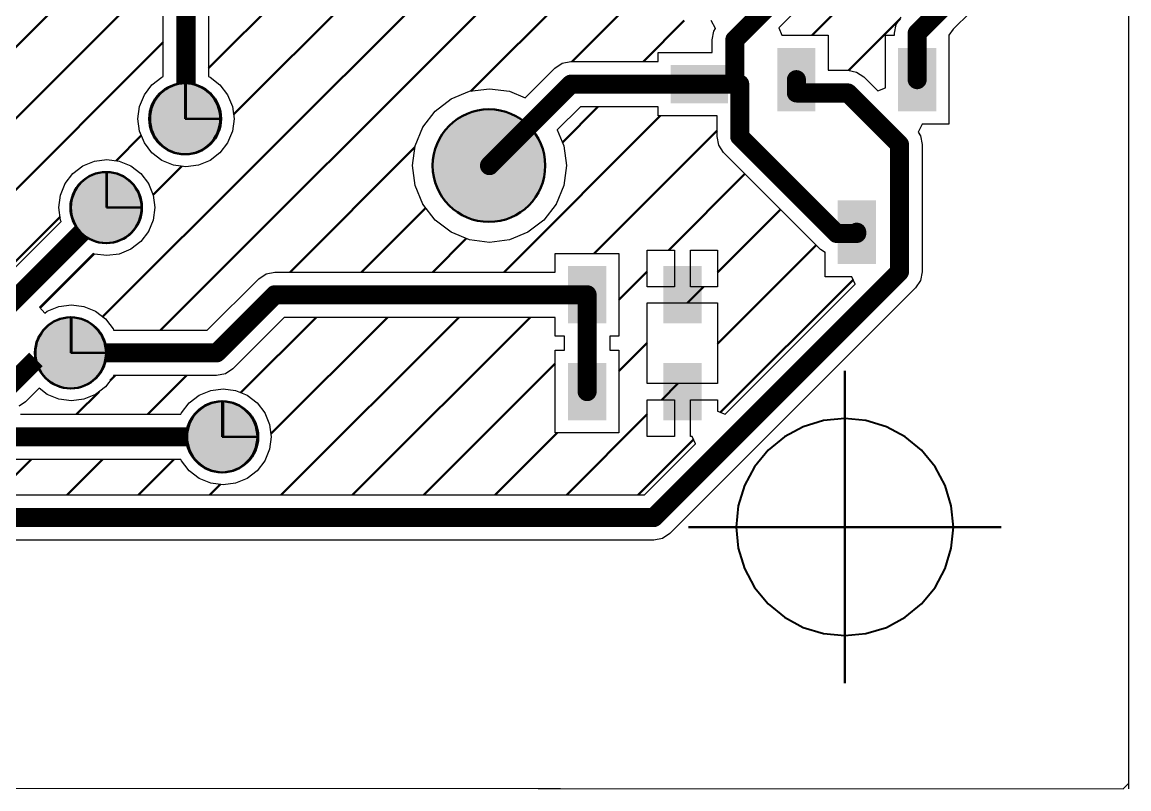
# Paper-space layout 'Layout1' of a CAD drawing. Header units: millimetres. Extents: x 0 to 841, y 0 to 594.
# Drawn here: x 680 to 749.7, y 255.8 to 304 of the extents above; entities that cross this region are included whole.
import ezdxf

# ---------------------------------------------------------------- set-up
doc = ezdxf.new("R2010")
doc.units = ezdxf.units.MM
doc.layers.get('0').update_dxf_attribs({"lineweight": 50})
for name, color, linetype in [('BottomLayer', 5, 'Continuous'), ('Multileaders', 254, 'Continuous'), ('TopLayer', 1, 'Continuous')]:
    doc.layers.add(name, color=color, linetype=linetype)
doc.layers.add('Отверстия', color=7, linetype='Continuous', lineweight=30)

psp = doc.layouts.get("Layout1")

# ---------------------------------------------------------------- hatches: boundary and pattern name
h = psp.add_hatch()
h.set_pattern_fill('ANSI31', color=256)
h.paths.add_polyline_path([(588.235, 357.152), (588.653, 357.777), (611.138, 380.262), (611.02, 381.152), (611.124, 381.935), (611.546, 382.956), (611.336, 383.382), (610.269, 383.382), (588.077, 361.19), (588.077, 358.213), (587.659, 357.587), (584.949, 354.878), (584.211, 354.731), (578.001, 354.731), (577.375, 355.149), (572.939, 359.586), (572.792, 360.324), (572.792, 389.642), (571.748, 390.443), (571.379, 390.317), (571.24, 389.617), (570.93, 389.154), (515.283, 333.507), (515.493, 332.999), (580.677, 332.999), (581.224, 333.711), (581.85, 334.192), (582.58, 334.494), (583.363, 334.597), (584.146, 334.494), (584.876, 334.192), (585.503, 333.711), (585.984, 333.084), (586.286, 332.354), (586.389, 331.571), (586.286, 330.788), (585.984, 330.058), (585.667, 329.646), (585.918, 329.138), (588.235, 329.138)])
edge = h.paths.add_edge_path(flags=16)
edge.add_arc((563.689, 345.771), 2.21, 0, 360)
edge = h.paths.add_edge_path(flags=16)
edge.add_arc((531.689, 345.771), 2.21, 0, 360)
edge = h.paths.add_edge_path(flags=16)
edge.add_arc((563.689, 377.771), 2.21, 0, 360)
h.paths.add_polyline_path([(677.158, 344.52), (676.964, 344.99), (674.086, 344.99), (666.681, 337.585), (665.943, 337.438), (604.844, 337.438), (604.219, 337.856), (601.54, 340.535), (601.029, 340.535), (601.029, 339.893), (595.154, 339.893), (595.154, 335.312), (622.289, 308.176), (622.436, 307.438), (622.436, 306.739), (623.009, 306.739), (623.009, 302.21), (623.4, 301.91), (623.88, 301.283), (624.183, 300.554), (624.286, 299.77), (624.183, 298.987), (623.88, 298.257), (623.4, 297.631), (622.773, 297.15), (622.043, 296.848), (622.163, 296.375), (626.953, 296.375), (627.589, 296.638), (628.372, 296.741), (629.262, 296.624)])
h.paths.add_polyline_path([(705.256, 297.416), (706.025, 298.419), (707.028, 299.188), (708.196, 299.672), (709.449, 299.837), (710.702, 299.672), (711.695, 299.26), (713.839, 301.404), (714.577, 301.551), (720.057, 301.551), (720.057, 302.123), (723.465, 302.123), (723.465, 303.304), (723.673, 303.615), (723.401, 304.123), (720.057, 304.123), (720.057, 308.123), (722.638, 308.123), (726.001, 311.486), (726.001, 315.347), (730.001, 315.347), (730.001, 310.57), (730.249, 310.438), (730.509, 310.348), (730.988, 310.443), (733.601, 310.443), (733.601, 314.748), (732.429, 315.92), (726.337, 315.92), (725.711, 316.338), (720.839, 321.21), (719.846, 320.799), (718.593, 320.634), (717.34, 320.799), (716.172, 321.282), (715.169, 322.052), (714.4, 323.054), (713.916, 324.222), (713.751, 325.475), (713.916, 326.728), (714.4, 327.896), (715.345, 329.128), (715.207, 329.534), (695.552, 329.534), (694.927, 329.952), (686.971, 337.908), (686.081, 337.791), (685.298, 337.894), (684.568, 338.196), (683.941, 338.677), (683.46, 339.304), (683.158, 340.034), (683.055, 340.817), (683.158, 341.6), (683.548, 342.54), (683.326, 342.989), (679.665, 342.989), (631.281, 294.605), (631.398, 293.715), (631.295, 292.932), (630.992, 292.202), (630.512, 291.576), (629.885, 291.095), (629.155, 290.792), (628.372, 290.689), (627.589, 290.792), (626.859, 291.095), (626.232, 291.576), (625.751, 292.202), (625.449, 292.932), (625.372, 293.52), (623.458, 293.52), (623.311, 293.033), (628.049, 288.295), (660.246, 288.295), (660.412, 288.785), (659.889, 289.466), (659.587, 290.196), (659.484, 290.979), (659.587, 291.762), (659.889, 292.492), (660.37, 293.119), (660.997, 293.6), (661.726, 293.902), (662.51, 294.005), (663.293, 293.902), (664.023, 293.6), (664.649, 293.119), (665.13, 292.492), (665.432, 291.762), (665.535, 290.979), (665.418, 290.089), (667.631, 287.877), (672.946, 282.561), (674.995, 282.561), (675.216, 283.01), (674.827, 283.95), (674.724, 284.734), (674.827, 285.517), (675.129, 286.247), (675.61, 286.873), (676.237, 287.354), (676.966, 287.656), (677.75, 287.759), (678.64, 287.642), (682.461, 291.464), (682.344, 292.354), (682.447, 293.137), (682.749, 293.867), (683.23, 294.493), (683.857, 294.974), (684.586, 295.276), (685.37, 295.379), (686.153, 295.276), (686.883, 294.974), (687.509, 294.493), (687.99, 293.867), (688.292, 293.137), (688.395, 292.354), (688.292, 291.57), (687.99, 290.841), (687.509, 290.214), (686.883, 289.733), (686.153, 289.431), (685.37, 289.328), (684.48, 289.445), (681.121, 286.087), (681.42, 285.746), (682.351, 286.132), (683.134, 286.235), (683.918, 286.132), (684.647, 285.83), (685.274, 285.349), (685.82, 284.637), (691.687, 284.637), (695.198, 288.148), (695.936, 288.295), (713.593, 288.295), (713.593, 289.467), (717.593, 289.467), (717.593, 284.267), (717.02, 284.267), (717.02, 283.371), (717.593, 283.371), (717.593, 278.171), (713.593, 278.171), (713.593, 283.371), (714.165, 283.371), (714.165, 284.267), (713.593, 284.267), (713.593, 285.44), (696.527, 285.44), (693.016, 281.929), (692.278, 281.782), (685.82, 281.782), (685.274, 281.07), (684.647, 280.589), (683.918, 280.287), (683.134, 280.184), (682.351, 280.287), (681.621, 280.589), (681.109, 280.983), (680.25, 280.124), (679.857, 279.862), (679.867, 279.576), (679.942, 279.354), (689.999, 279.354), (690.545, 280.066), (691.172, 280.547), (691.902, 280.849), (692.685, 280.952), (693.468, 280.849), (694.198, 280.547), (694.824, 280.066), (695.305, 279.439), (695.608, 278.71), (695.711, 277.926), (695.608, 277.143), (695.305, 276.413), (694.824, 275.787), (694.198, 275.306), (693.468, 275.004), (692.685, 274.9), (691.902, 275.004), (691.172, 275.306), (690.545, 275.787), (689.999, 276.499), (656.356, 276.499), (655.81, 275.787), (655.183, 275.306), (654.454, 275.004), (653.67, 274.9), (652.887, 275.004), (652.157, 275.306), (651.531, 275.787), (651.05, 276.413), (650.748, 277.143), (650.644, 277.926), (650.748, 278.71), (651.05, 279.439), (651.531, 280.066), (652.157, 280.547), (652.887, 280.849), (653.67, 280.952), (654.454, 280.849), (655.183, 280.547), (655.81, 280.066), (656.356, 279.354), (671.654, 279.354), (671.729, 279.576), (671.739, 279.862), (671.346, 280.124), (666.03, 285.44), (627.074, 285.44), (626.448, 285.858), (621.786, 290.52), (620.825, 290.52), (620.825, 289.455), (618.009, 289.455), (615.193, 289.455), (615.193, 290.516), (614.561, 290.938), (613.477, 292.022), (613.33, 292.76), (613.33, 298.887), (613.581, 299.263), (613.581, 301.539), (613.009, 301.539), (613.009, 302.712), (603.235, 302.712), (603.235, 301.075), (598.035, 301.075), (598.035, 301.075), (597.527, 301.172), (597.079, 301.113), (596.296, 301.216), (595.566, 301.519), (594.94, 302), (594.459, 302.626), (594.156, 303.356), (594.053, 304.139), (594.156, 304.922), (594.459, 305.652), (594.94, 306.279), (595.566, 306.76), (596.296, 307.062), (597.079, 307.165), (597.862, 307.062), (598.949, 306.612), (599.357, 306.813), (599.357, 324.055), (595.83, 327.583), (595.439, 327.322), (595.578, 326.268), (595.463, 325.396), (595.127, 324.583), (594.591, 323.886), (593.894, 323.35), (593.081, 323.014), (592.209, 322.899), (591.337, 323.014), (590.801, 323.236), (590.503, 322.848), (590.858, 321.991), (590.961, 321.208), (590.858, 320.425), (590.556, 319.695), (590.075, 319.068), (589.363, 318.522), (589.363, 286.95), (595.435, 280.878), (615.193, 280.878), (615.193, 282.247), (618.009, 282.247), (620.825, 282.247), (620.825, 280.878), (621.542, 280.878), (622.168, 280.46), (628.354, 274.274), (719.196, 274.274), (722.408, 277.486), (722.214, 277.955), (722.101, 277.955), (722.101, 280.263), (723.809, 280.263), (723.809, 279.55), (724.278, 279.356), (732.457, 287.534), (732.262, 288.004), (730.565, 288.004), (730.565, 289.531), (730.283, 289.719), (723.916, 296.086), (723.769, 296.824), (723.769, 298.123), (720.057, 298.123), (720.057, 298.696), (715.168, 298.696), (713.714, 297.242), (714.125, 296.248), (714.29, 294.995), (714.125, 293.742), (713.642, 292.574), (712.872, 291.572), (711.869, 290.802), (710.702, 290.319), (709.449, 290.154), (708.196, 290.319), (707.028, 290.802), (706.025, 291.572), (705.256, 292.574), (704.772, 293.742), (704.607, 294.995), (704.772, 296.248)])
edge = h.paths.add_edge_path(flags=16)
edge.add_line((652.791, 306.113), (652.049, 306.683))
edge.add_line((652.049, 306.683), (651.479, 307.426))
edge.add_line((651.479, 307.426), (651.12, 308.291))
edge.add_line((651.12, 308.291), (651.065, 308.711))
edge.add_line((651.065, 308.711), (653.421, 308.711))
edge.add_arc((654.585, 309.219), 1.27, 180, 203.57818, ccw=False)
edge.add_arc((654.585, 309.219), 1.27, 156.42182, 180, ccw=False)
edge.add_line((653.421, 309.727), (651.065, 309.727))
edge.add_line((651.065, 309.727), (651.12, 310.147))
edge.add_line((651.12, 310.147), (651.479, 311.013))
edge.add_line((651.479, 311.013), (652.049, 311.755))
edge.add_line((652.049, 311.755), (652.791, 312.325))
edge.add_line((652.791, 312.325), (653.656, 312.684))
edge.add_line((653.656, 312.684), (654.077, 312.739))
edge.add_line((654.077, 312.739), (654.077, 310.383))
edge.add_arc((654.585, 309.219), 1.27, 66.42182, 113.57818, ccw=False)
edge.add_line((655.093, 310.383), (655.093, 312.739))
edge.add_line((655.093, 312.739), (655.513, 312.684))
edge.add_line((655.513, 312.684), (656.378, 312.325))
edge.add_line((656.378, 312.325), (657.121, 311.755))
edge.add_line((657.121, 311.755), (657.691, 311.013))
edge.add_line((657.691, 311.013), (658.049, 310.147))
edge.add_line((658.049, 310.147), (658.105, 309.727))
edge.add_line((658.105, 309.727), (655.749, 309.727))
edge.add_arc((654.585, 309.219), 1.27, 0, 23.57818, ccw=False)
edge.add_arc((654.585, 309.219), 1.27, 336.42182, 360, ccw=False)
edge.add_line((655.749, 308.711), (658.105, 308.711))
edge.add_line((658.105, 308.711), (658.049, 308.291))
edge.add_line((658.049, 308.291), (657.691, 307.426))
edge.add_line((657.691, 307.426), (657.121, 306.683))
edge.add_line((657.121, 306.683), (656.378, 306.113))
edge.add_line((656.378, 306.113), (655.513, 305.755))
edge.add_line((655.513, 305.755), (655.093, 305.699))
edge.add_line((655.093, 305.699), (655.093, 308.055))
edge.add_arc((654.585, 309.219), 1.27, 246.42182, 293.57818, ccw=False)
edge.add_line((654.077, 308.055), (654.077, 305.699))
edge.add_line((654.077, 305.699), (653.656, 305.755))
edge.add_line((653.656, 305.755), (652.791, 306.113))
edge = h.paths.add_edge_path(flags=0)
edge.add_arc((654.585, 309.219), 1.27, 0, 360)
edge = h.paths.add_edge_path(flags=16)
edge.add_line((667.289, 311.763), (666.719, 312.506))
edge.add_line((666.719, 312.506), (666.36, 313.371))
edge.add_line((666.36, 313.371), (666.305, 313.791))
edge.add_line((666.305, 313.791), (668.661, 313.791))
edge.add_arc((669.825, 314.299), 1.27, 180, 203.57818, ccw=False)
edge.add_arc((669.825, 314.299), 1.27, 156.42182, 180, ccw=False)
edge.add_line((668.661, 314.807), (666.305, 314.807))
edge.add_line((666.305, 314.807), (666.36, 315.227))
edge.add_line((666.36, 315.227), (666.719, 316.093))
edge.add_line((666.719, 316.093), (667.289, 316.835))
edge.add_line((667.289, 316.835), (668.031, 317.405))
edge.add_line((668.031, 317.405), (668.896, 317.764))
edge.add_line((668.896, 317.764), (669.317, 317.819))
edge.add_line((669.317, 317.819), (669.317, 315.463))
edge.add_arc((669.825, 314.299), 1.27, 66.42182, 113.57818, ccw=False)
edge.add_line((670.333, 315.463), (670.333, 317.819))
edge.add_line((670.333, 317.819), (670.753, 317.764))
edge.add_line((670.753, 317.764), (671.618, 317.405))
edge.add_line((671.618, 317.405), (672.361, 316.835))
edge.add_line((672.361, 316.835), (672.931, 316.093))
edge.add_line((672.931, 316.093), (673.289, 315.227))
edge.add_line((673.289, 315.227), (673.345, 314.807))
edge.add_line((673.345, 314.807), (670.989, 314.807))
edge.add_arc((669.825, 314.299), 1.27, 0, 23.57818, ccw=False)
edge.add_arc((669.825, 314.299), 1.27, -23.57818, 0, ccw=False)
edge.add_line((670.989, 313.791), (673.345, 313.791))
edge.add_line((673.345, 313.791), (673.289, 313.371))
edge.add_line((673.289, 313.371), (672.931, 312.506))
edge.add_line((672.931, 312.506), (672.361, 311.763))
edge.add_line((672.361, 311.763), (671.618, 311.193))
edge.add_line((671.618, 311.193), (670.753, 310.835))
edge.add_line((670.753, 310.835), (670.333, 310.779))
edge.add_line((670.333, 310.779), (670.333, 313.135))
edge.add_arc((669.825, 314.299), 1.27, 246.42182, 293.57818, ccw=False)
edge.add_line((669.317, 313.135), (669.317, 310.779))
edge.add_line((669.317, 310.779), (668.896, 310.835))
edge.add_line((668.896, 310.835), (668.031, 311.193))
edge.add_line((668.031, 311.193), (667.289, 311.763))
edge = h.paths.add_edge_path(flags=16)
edge.add_arc((627.689, 281.771), 2.21, 0, 360)
edge = h.paths.add_edge_path(flags=0)
edge.add_arc((669.825, 314.299), 1.27, 0, 360)
h.paths.add_polyline_path([(620.825, 288.439), (620.825, 286.731), (618.517, 286.731), (618.517, 288.439)], flags=16)
h.paths.add_polyline_path([(620.825, 284.971), (620.825, 283.263), (618.517, 283.263), (618.517, 284.971)], flags=16)
h.paths.add_polyline_path([(617.501, 288.439), (617.501, 286.731), (615.193, 286.731), (615.193, 288.439)], flags=16)
h.paths.add_polyline_path([(617.501, 284.971), (617.501, 283.263), (615.193, 283.263), (615.193, 284.971)], flags=16)
h.paths.add_polyline_path([(687.322, 297.942), (687.425, 298.725), (687.727, 299.455), (688.208, 300.081), (688.921, 300.628), (688.921, 306.533), (688.208, 307.08), (687.727, 307.706), (687.425, 308.436), (687.322, 309.219), (687.425, 310.002), (687.727, 310.732), (688.208, 311.359), (688.835, 311.84), (689.565, 312.142), (690.348, 312.245), (691.131, 312.142), (691.861, 311.84), (692.488, 311.359), (692.968, 310.732), (693.271, 310.002), (693.374, 309.219), (693.271, 308.436), (692.968, 307.706), (692.488, 307.08), (691.775, 306.533), (691.775, 300.628), (692.488, 300.081), (692.968, 299.455), (693.271, 298.725), (693.374, 297.942), (693.271, 297.158), (692.968, 296.429), (692.488, 295.802), (691.861, 295.321), (691.131, 295.019), (690.348, 294.916), (689.565, 295.019), (688.835, 295.321), (688.208, 295.802), (687.727, 296.429), (687.425, 297.158)], flags=16)
edge = h.paths.add_edge_path(flags=0)
edge.add_arc((690.348, 297.942), 1.1, 90, 180, ccw=False)
edge.add_line((690.348, 299.042), (690.348, 308.119))
edge.add_arc((690.348, 309.219), 1.1, 180, 270, ccw=False)
edge.add_arc((690.348, 309.219), 1.1, 0, 180, ccw=False)
edge.add_arc((690.348, 309.219), 1.1, -90, 0, ccw=False)
edge.add_line((690.348, 308.119), (690.348, 299.042))
edge.add_arc((690.348, 297.942), 1.1, 0, 90, ccw=False)
edge.add_arc((690.348, 297.942), 1.1, -180, 0, ccw=False)
edge = h.paths.add_edge_path(flags=0)
edge.add_arc((690.348, 297.942), 1.1, 0, 360)
edge = h.paths.add_edge_path(flags=0)
edge.add_arc((690.348, 297.942), 0.3, 0, 360)
edge = h.paths.add_edge_path(flags=0)
edge.add_arc((690.348, 309.219), 1.1, 0, 360)
edge = h.paths.add_edge_path(flags=0)
edge.add_arc((690.348, 309.219), 0.3, 0, 360)
h.paths.add_polyline_path([(603.451, 296.567), (603.451, 294.859), (601.143, 294.859), (601.143, 296.567)], flags=16)
h.paths.add_polyline_path([(603.451, 297.583), (601.143, 297.583), (601.143, 299.291), (603.451, 299.291)], flags=16)
h.paths.add_polyline_path([(600.127, 296.567), (600.127, 294.859), (597.819, 294.859), (597.819, 296.567)], flags=16)
h.paths.add_polyline_path([(600.127, 297.583), (597.819, 297.583), (597.819, 299.291), (600.127, 299.291)], flags=16)
edge = h.paths.add_edge_path(flags=16)
edge.add_line((696.84, 314.387), (696.785, 314.807))
edge.add_line((696.785, 314.807), (699.141, 314.807))
edge.add_arc((700.305, 315.315), 1.27, 180, 203.57818, ccw=False)
edge.add_arc((700.305, 315.315), 1.27, 156.42182, 180, ccw=False)
edge.add_line((699.141, 315.823), (696.785, 315.823))
edge.add_line((696.785, 315.823), (696.84, 316.243))
edge.add_line((696.84, 316.243), (697.199, 317.109))
edge.add_line((697.199, 317.109), (697.769, 317.851))
edge.add_line((697.769, 317.851), (698.511, 318.421))
edge.add_line((698.511, 318.421), (699.376, 318.78))
edge.add_line((699.376, 318.78), (699.797, 318.835))
edge.add_line((699.797, 318.835), (699.797, 316.479))
edge.add_arc((700.305, 315.315), 1.27, 66.42182, 113.57818, ccw=False)
edge.add_line((700.813, 316.479), (700.813, 318.835))
edge.add_line((700.813, 318.835), (701.233, 318.78))
edge.add_line((701.233, 318.78), (702.098, 318.421))
edge.add_line((702.098, 318.421), (702.841, 317.851))
edge.add_line((702.841, 317.851), (703.411, 317.109))
edge.add_line((703.411, 317.109), (703.769, 316.243))
edge.add_line((703.769, 316.243), (703.825, 315.823))
edge.add_line((703.825, 315.823), (701.469, 315.823))
edge.add_arc((700.305, 315.315), 1.27, 0, 23.57818, ccw=False)
edge.add_arc((700.305, 315.315), 1.27, -23.57818, 0, ccw=False)
edge.add_line((701.469, 314.807), (703.825, 314.807))
edge.add_line((703.825, 314.807), (703.769, 314.387))
edge.add_line((703.769, 314.387), (703.411, 313.522))
edge.add_line((703.411, 313.522), (702.841, 312.779))
edge.add_line((702.841, 312.779), (702.098, 312.209))
edge.add_line((702.098, 312.209), (701.233, 311.851))
edge.add_line((701.233, 311.851), (700.813, 311.795))
edge.add_line((700.813, 311.795), (700.813, 314.151))
edge.add_arc((700.305, 315.315), 1.27, 246.42182, 293.57818, ccw=False)
edge.add_line((699.797, 314.151), (699.797, 311.795))
edge.add_line((699.797, 311.795), (699.376, 311.851))
edge.add_line((699.376, 311.851), (698.511, 312.209))
edge.add_line((698.511, 312.209), (697.769, 312.779))
edge.add_line((697.769, 312.779), (697.199, 313.522))
edge.add_line((697.199, 313.522), (696.84, 314.387))
edge = h.paths.add_edge_path(flags=16)
edge.add_arc((700.305, 315.315), 1.27, 0, 360)
h.paths.add_polyline_path([(719.377, 289.683), (721.085, 289.683), (721.085, 287.375), (719.377, 287.375)], flags=16)
h.paths.add_polyline_path([(719.377, 286.359), (721.593, 286.359), (723.809, 286.359), (723.809, 284.095), (723.809, 284.051), (723.809, 283.587), (723.809, 281.279), (721.593, 281.279), (719.377, 281.279), (719.377, 283.543), (719.377, 283.587), (719.377, 284.051)], flags=16)
h.paths.add_polyline_path([(719.377, 280.263), (721.085, 280.263), (721.085, 277.955), (719.377, 277.955)], flags=16)
h.paths.add_polyline_path([(722.101, 289.683), (723.809, 289.683), (723.809, 287.375), (722.101, 287.375)], flags=16)
h.paths.add_polyline_path([(602.681, 323.747), (602.212, 323.553), (602.212, 305.567), (613.009, 305.567), (613.009, 306.739), (617.009, 306.739), (617.009, 301.539), (616.436, 301.539), (616.436, 298.371), (616.185, 297.995), (616.185, 296.947), (619.177, 296.947), (619.349, 297.455), (619.12, 297.631), (618.639, 298.257), (618.337, 298.987), (618.234, 299.77), (618.337, 300.554), (618.639, 301.283), (619.009, 301.765), (619.009, 306.739), (619.009, 306.739), (619.181, 307.247)], flags=17)
h.paths.add_polyline_path([(708.529, 433.448), (708.021, 433.7), (707.221, 433.165), (707.221, 432.844), (706.048, 432.844), (706.048, 430.652), (707.221, 430.652), (707.221, 426.652), (702.021, 426.652), (702.021, 427.224), (696.201, 427.224), (696.05, 426.914), (696.024, 426.716), (698.661, 424.079), (702.021, 424.079), (702.021, 424.652), (707.221, 424.652), (707.221, 420.652), (705.898, 420.652), (705.898, 406.857), (705.753, 406.127), (705.871, 405.231), (705.768, 404.448), (705.465, 403.718), (704.984, 403.092), (704.358, 402.611), (703.628, 402.308), (702.845, 402.205), (702.062, 402.308), (701.332, 402.611), (700.705, 403.092), (700.224, 403.718), (699.922, 404.448), (699.819, 405.231), (699.922, 406.014), (700.224, 406.744), (700.705, 407.371), (701.332, 407.852), (702.062, 408.154), (702.845, 408.257), (703.043, 408.431), (703.043, 420.652), (702.021, 420.652), (702.021, 421.224), (697.686, 421.224), (697.06, 421.642), (694.376, 424.327), (690.965, 424.327), (690.965, 420.652), (689.845, 420.652), (689.845, 406.292), (690.557, 405.745), (691.038, 405.119), (691.34, 404.389), (691.443, 403.606), (691.34, 402.822), (691.038, 402.093), (690.557, 401.466), (689.931, 400.985), (689.201, 400.683), (688.418, 400.58), (687.634, 400.683), (686.905, 400.985), (686.278, 401.466), (685.797, 402.093), (685.495, 402.822), (685.392, 403.606), (685.495, 404.389), (685.797, 405.119), (686.278, 405.745), (686.99, 406.292), (686.99, 420.652), (685.765, 420.652), (685.765, 424.327), (678.893, 424.327), (678.698, 423.858), (679.335, 423.221), (679.482, 422.483), (679.482, 391.64), (679.064, 391.014), (642.244, 354.194), (642.439, 353.725), (653.282, 353.725), (669.493, 369.936), (670.231, 370.083), (690.132, 370.083), (690.679, 370.795), (691.305, 371.276), (692.035, 371.578), (692.818, 371.681), (693.601, 371.578), (694.331, 371.276), (694.958, 370.795), (695.439, 370.168), (695.741, 369.438), (695.844, 368.655), (695.741, 367.872), (695.439, 367.142), (694.958, 366.516), (694.331, 366.035), (693.601, 365.732), (692.818, 365.629), (692.035, 365.732), (691.305, 366.035), (690.679, 366.516), (690.132, 367.228), (670.822, 367.228), (655.655, 352.061), (655.85, 351.591), (662.02, 351.591), (665.124, 354.696), (665.862, 354.843), (687.136, 354.843), (687.22, 354.939), (687.324, 355.722), (687.626, 356.452), (688.107, 357.079), (688.733, 357.56), (689.463, 357.862), (690.246, 357.965), (691.03, 357.862), (691.759, 357.56), (692.386, 357.079), (692.867, 356.452), (693.169, 355.722), (693.272, 354.939), (693.169, 354.156), (692.867, 353.426), (692.386, 352.8), (691.723, 352.291), (691.822, 351.795), (704.794, 351.795), (708.529, 355.53)])
h.paths.add_polyline_path([(652.22, 368.207), (651.983, 368.65), (620.796, 368.65), (620.25, 367.938), (619.623, 367.457), (618.894, 367.155), (618.11, 367.052), (617.327, 367.155), (616.597, 367.457), (616.083, 367.852), (615.575, 367.684), (615.575, 364.49), (615.467, 363.943), (615.157, 363.48), (604.529, 352.852), (604.648, 352.253), (605.112, 351.897), (605.592, 351.271), (605.895, 350.541), (605.998, 349.758), (605.895, 348.974), (605.592, 348.245), (605.112, 347.618), (604.399, 347.071), (604.399, 346.506), (604.291, 345.96), (603.981, 345.497), (603.038, 344.554), (602.575, 344.245), (602.029, 344.136), (601.029, 344.136), (601.029, 343.39), (602.131, 343.39), (602.677, 343.282), (603.14, 342.972), (605.819, 340.293), (610.958, 340.293), (611.168, 340.801), (609.348, 342.621), (608.458, 342.504), (607.675, 342.607), (606.945, 342.909), (606.319, 343.39), (605.838, 344.017), (605.536, 344.747), (605.432, 345.53), (605.536, 346.313), (605.838, 347.043), (606.319, 347.669), (606.945, 348.15), (607.675, 348.453), (608.458, 348.556), (609.242, 348.453), (609.98, 348.147), (610.485, 348.396), (610.485, 357.479), (610.594, 358.025), (610.903, 358.489), (616.695, 364.28), (617.158, 364.589), (617.704, 364.698), (625.584, 364.698), (626.131, 365.41), (626.757, 365.891), (627.487, 366.193), (628.27, 366.296), (629.054, 366.193), (629.783, 365.891), (630.41, 365.41), (630.891, 364.783), (631.193, 364.054), (631.296, 363.27), (631.193, 362.487), (630.891, 361.757), (630.41, 361.131), (630.073, 360.872), (630.064, 360.261), (630.586, 359.58), (630.888, 358.85), (630.991, 358.067), (630.888, 357.284), (630.562, 356.497), (630.779, 356.058), (640.07, 356.058)])
h.paths.add_polyline_path([(670.482, 351.519), (670.34, 351.988), (666.454, 351.988), (663.621, 349.155), (663.157, 348.845), (662.611, 348.737), (627.361, 348.737), (627.361, 345.389), (627.252, 344.843), (626.943, 344.379), (626.078, 343.514), (626.272, 343.045), (662.008, 343.045)])
h.paths.add_polyline_path([(744.597, 342.359), (744.185, 342.771), (743.704, 342.534), (743.81, 341.731), (743.678, 340.727), (743.29, 339.791), (742.673, 338.987), (741.869, 338.37), (740.933, 337.982), (739.929, 337.85), (738.924, 337.982), (737.988, 338.37), (737.184, 338.987), (736.568, 339.791), (736.18, 340.727), (736.048, 341.731), (736.146, 342.481), (735.784, 342.989), (688.835, 342.989), (688.614, 342.54), (689.004, 341.6), (689.107, 340.817), (688.989, 339.927), (696.527, 332.389), (724.361, 332.389), (724.987, 331.971), (732.011, 324.947), (733.801, 324.947), (733.801, 318.619), (733.566, 318.666), (734.029, 318.357), (737.039, 315.347), (737.601, 315.347), (737.601, 313.975), (738.516, 313.975), (738.773, 314.147), (739.319, 314.255), (740.125, 314.255), (740.125, 314.828), (744.597, 314.828)])
h.paths.add_polyline_path([(729.801, 323.12), (723.386, 329.534), (721.978, 329.534), (721.815, 329.053), (722.016, 328.899), (722.786, 327.896), (723.269, 326.728), (723.434, 325.475), (723.269, 324.222), (722.858, 323.229), (727.312, 318.775), (733.02, 318.775), (733.801, 318.619), (733.801, 319.347), (729.801, 319.347)], flags=17)
h.paths.add_polyline_path([(738.139, 307.119), (737.945, 307.589), (731.579, 307.589), (727.664, 303.673), (727.858, 303.204), (730.765, 303.204), (730.765, 300.995), (732.004, 300.995), (732.55, 300.886), (733.013, 300.577), (733.896, 299.694), (734.365, 299.889), (734.365, 303.204), (734.937, 303.204), (734.937, 303.326), (735.046, 303.873), (735.355, 304.336)])
at = {"lineweight": 50, "true_color": 0xf0f0f0}
h = psp.add_hatch(color=7, dxfattribs=at)
h.dxf.hatch_style = 1
h.paths.add_polyline_path([(690.321, 297.942), (690.321, 300.179, 0.417773), (688.056, 297.942, 1), (692.531, 297.942)])
at = {"lineweight": 50}
h = psp.add_hatch(color=18, dxfattribs=at)
h.dxf.hatch_style = 1
h.paths.add_polyline_path([(690.294, 297.942), (692.504, 297.942, 0.410663), (690.294, 300.179)])
at = {"lineweight": 30}
h = psp.add_hatch(color=18, dxfattribs=at)
h.dxf.hatch_style = 1
h.paths.add_polyline_path([(690.321, 297.942), (692.531, 297.942, 0.410663), (690.321, 300.179)])
at = {"lineweight": 50}
h = psp.add_hatch(color=18, dxfattribs=at)
h.dxf.hatch_style = 1
h.paths.add_polyline_path([(690.348, 297.942), (692.558, 297.942, 0.410663), (690.348, 300.179)])
at = {"lineweight": 50, "true_color": 0xf0f0f0}
h = psp.add_hatch(color=7, dxfattribs=at)
h.dxf.hatch_style = 1
h.paths.add_polyline_path([(705.87, 294.995, 1), (712.96, 294.995, 1)])
at = {"lineweight": 50}
h = psp.add_hatch(color=18, dxfattribs=at)
h.dxf.hatch_style = 1
h.paths.add_polyline_path([(705.87, 294.995, 1), (712.96, 294.995, 1)])
at = {"lineweight": 50, "true_color": 0xf0f0f0}
h = psp.add_hatch(color=7, dxfattribs=at)
h.dxf.hatch_style = 1
h.paths.add_polyline_path([(709.441, 294.995), (705.87, 294.995, 0.416414), (709.441, 291.45)])
h = psp.add_hatch(color=7, dxfattribs=at)
h.dxf.hatch_style = 1
h.paths.add_polyline_path([(685.37, 292.354), (685.37, 294.591, 0.417773), (683.105, 292.354, 1), (687.58, 292.354)])
at = {"lineweight": 50}
h = psp.add_hatch(color=18, dxfattribs=at)
h.dxf.hatch_style = 1
h.paths.add_polyline_path([(685.342, 292.354), (687.553, 292.354, 0.410663), (685.342, 294.591)])
h = psp.add_hatch(color=18, dxfattribs=at)
h.dxf.hatch_style = 1
h.paths.add_polyline_path([(685.37, 292.354), (687.58, 292.354, 0.410663), (685.37, 294.591)])
at = {"lineweight": 30}
h = psp.add_hatch(color=18, dxfattribs=at)
h.dxf.hatch_style = 1
h.paths.add_polyline_path([(685.37, 292.354), (687.58, 292.354, 0.410663), (685.37, 294.591)])
at = {"lineweight": 50, "true_color": 0xf0f0f0}
h = psp.add_hatch(color=7, dxfattribs=at)
h.dxf.hatch_style = 1
h.paths.add_polyline_path([(683.134, 283.21), (683.134, 285.447, 0.417773), (680.87, 283.21, 1), (685.345, 283.21)])
at = {"lineweight": 50}
h = psp.add_hatch(color=18, dxfattribs=at)
h.dxf.hatch_style = 1
h.paths.add_polyline_path([(683.107, 283.21), (685.317, 283.21, 0.410663), (683.107, 285.447)])
h = psp.add_hatch(color=18, dxfattribs=at)
h.dxf.hatch_style = 1
h.paths.add_polyline_path([(683.134, 283.21), (685.345, 283.21, 0.410663), (683.134, 285.447)])
at = {"lineweight": 30}
h = psp.add_hatch(color=18, dxfattribs=at)
h.dxf.hatch_style = 1
h.paths.add_polyline_path([(683.134, 283.21), (685.345, 283.21, 0.410663), (683.134, 285.447)])
at = {"lineweight": 50, "true_color": 0xf0f0f0}
h = psp.add_hatch(color=7, dxfattribs=at)
h.dxf.hatch_style = 1
h.paths.add_polyline_path([(692.658, 277.926), (692.658, 280.164, 0.417773), (690.393, 277.926, 1), (694.868, 277.926)])
at = {"lineweight": 50}
h = psp.add_hatch(color=18, dxfattribs=at)
h.dxf.hatch_style = 1
h.paths.add_polyline_path([(692.63, 277.926), (694.841, 277.926, 0.410663), (692.63, 280.164)])
at = {"lineweight": 30}
h = psp.add_hatch(color=18, dxfattribs=at)
h.dxf.hatch_style = 1
h.paths.add_polyline_path([(692.658, 277.926), (694.868, 277.926, 0.410663), (692.658, 280.164)])
at = {"lineweight": 50}
h = psp.add_hatch(color=18, dxfattribs=at)
h.dxf.hatch_style = 1
h.paths.add_polyline_path([(692.685, 277.926), (694.895, 277.926, 0.410663), (692.685, 280.164)])

# ---------------------------------------------------------------- linework, layer by layer
for p, q in [((690.294, 300.179), (690.294, 297.942)), ((690.348, 300.179), (690.348, 297.942)), ((690.294, 297.942), (692.504, 297.942)), ((690.348, 297.942), (692.558, 297.942)), ((709.415, 294.995), (709.415, 294.995)), ((709.415, 294.995), (709.415, 294.995)), ((709.415, 294.995), (709.415, 294.995)), ((709.415, 294.995), (709.415, 294.995)), ((709.415, 294.995), (709.415, 294.995)), ((709.415, 294.995), (709.415, 294.995)), ((709.415, 294.995), (709.415, 294.995)), ((709.415, 294.995), (709.415, 294.995)), ((709.415, 294.995), (709.415, 294.995)), ((709.415, 294.995), (709.415, 294.995)), ((685.342, 294.591), (685.342, 292.354)), ((685.37, 294.591), (685.37, 292.354)), ((685.342, 292.354), (687.553, 292.354)), ((685.37, 292.354), (687.58, 292.354)), ((683.107, 285.447), (683.107, 283.21)), ((683.134, 285.447), (683.134, 283.21)), ((683.107, 283.21), (685.317, 283.21)), ((683.134, 283.21), (685.345, 283.21)), ((731.811, 262.416), (731.811, 282.081)), ((692.63, 280.164), (692.63, 277.926)), ((692.685, 280.164), (692.685, 277.926)), ((692.63, 277.926), (694.841, 277.926)), ((692.685, 277.926), (694.895, 277.926)), ((721.978, 272.249), (741.644, 272.249))]:
    psp.add_line(p, q, dxfattribs=at)
at = {"lineweight": 30}
for p, q in [((690.321, 300.179), (690.321, 297.942)), ((690.321, 297.942), (692.531, 297.942)), ((685.37, 294.591), (685.37, 292.354)), ((685.37, 292.354), (687.58, 292.354)), ((683.134, 285.447), (683.134, 283.21)), ((683.134, 283.21), (685.345, 283.21)), ((692.658, 280.164), (692.658, 277.926)), ((692.658, 277.926), (694.868, 277.926))]:
    psp.add_line(p, q, dxfattribs=at)
at = {"lineweight": 50}
for centre in [(690.267, 297.942), (690.321, 297.942), (685.315, 292.354), (685.342, 292.354), (683.08, 283.21), (683.107, 283.21), (692.603, 277.926), (692.658, 277.926)]:
    psp.add_circle(centre, 2.237, dxfattribs=at)
at = {"color": 18, "lineweight": 30}
for centre in [(690.294, 297.942), (685.342, 292.354), (683.107, 283.21), (692.63, 277.926)]:
    psp.add_circle(centre, 2.237, dxfattribs=at)
at = {"color": 18, "lineweight": 50}
psp.add_circle((709.415, 294.995), 3.545, dxfattribs=at)
at = {"layer": 'BottomLayer'}
for p, q in [((731.579, 307.589), (727.664, 303.673)), ((688.921, 300.597), (688.921, 306.563)), ((691.775, 306.563), (691.775, 300.597)), ((739.692, 304.635), (738.641, 303.584)), ((723.673, 303.615), (723.401, 304.123)), ((734.937, 303.326), (735.046, 303.873)), ((735.046, 303.873), (735.355, 304.336)), ((723.465, 302.92), (723.573, 303.466)), ((723.573, 303.466), (723.673, 303.615)), ((727.664, 303.673), (727.858, 303.204)), ((727.858, 303.204), (730.765, 303.204)), ((730.765, 303.204), (730.765, 300.995)), ((734.365, 299.889), (734.365, 303.204)), ((734.365, 303.204), (734.937, 303.204)), ((734.937, 303.204), (734.937, 303.326)), ((738.641, 303.584), (738.365, 303.204)), ((738.365, 303.204), (738.365, 303.204)), ((738.365, 303.204), (738.365, 303.204)), ((738.365, 303.204), (738.365, 297.604)), ((723.465, 302.123), (723.465, 302.92)), ((720.057, 301.551), (720.057, 302.123)), ((720.057, 302.123), (723.465, 302.123)), ((711.695, 299.26), (713.567, 301.132)), ((713.567, 301.132), (714.03, 301.442)), ((714.03, 301.442), (714.577, 301.551)), ((714.577, 301.551), (720.057, 301.551)), ((730.765, 300.995), (732.004, 300.995)), ((732.004, 300.995), (732.55, 300.886)), ((688.208, 300.081), (688.835, 300.562)), ((688.835, 300.562), (688.921, 300.597)), ((691.775, 300.597), (691.861, 300.562)), ((691.861, 300.562), (692.488, 300.081)), ((732.55, 300.886), (733.013, 300.577)), ((733.013, 300.577), (733.896, 299.694)), ((687.727, 299.455), (688.208, 300.081)), ((692.488, 300.081), (692.968, 299.455)), ((707.028, 299.188), (708.196, 299.672)), ((708.196, 299.672), (709.449, 299.837)), ((709.449, 299.837), (710.702, 299.672)), ((710.702, 299.672), (711.695, 299.26)), ((733.896, 299.694), (734.365, 299.889)), ((687.425, 298.725), (687.727, 299.455)), ((692.968, 299.455), (693.271, 298.725)), ((706.025, 298.419), (707.028, 299.188)), ((687.322, 297.942), (687.425, 298.725)), ((693.271, 298.725), (693.374, 297.942)), ((705.256, 297.416), (706.025, 298.419)), ((715.168, 298.696), (713.714, 297.242)), ((720.057, 298.696), (715.168, 298.696)), ((720.057, 298.123), (720.057, 298.696)), ((723.769, 298.123), (720.057, 298.123)), ((723.769, 296.824), (723.769, 298.123)), ((687.425, 297.158), (687.322, 297.942)), ((693.374, 297.942), (693.271, 297.158)), ((736.689, 297.604), (736.418, 297.096)), ((738.365, 297.604), (736.689, 297.604)), ((687.727, 296.429), (687.425, 297.158)), ((693.271, 297.158), (692.968, 296.429)), ((704.772, 296.248), (705.256, 297.416)), ((713.714, 297.242), (714.125, 296.248)), ((723.878, 296.278), (723.769, 296.824)), ((736.418, 297.096), (736.574, 296.862)), ((736.574, 296.862), (736.683, 296.316)), ((688.208, 295.802), (687.727, 296.429)), ((692.968, 296.429), (692.488, 295.802)), ((704.607, 294.995), (704.772, 296.248)), ((714.125, 296.248), (714.29, 294.995)), ((724.187, 295.815), (723.878, 296.278)), ((736.683, 296.316), (736.683, 288.314)), ((684.586, 295.276), (685.37, 295.379)), ((685.37, 295.379), (686.153, 295.276)), ((688.835, 295.321), (688.208, 295.802)), ((692.488, 295.802), (691.861, 295.321)), ((730.283, 289.719), (724.187, 295.815)), ((683.23, 294.493), (683.857, 294.974)), ((683.857, 294.974), (684.586, 295.276)), ((686.153, 295.276), (686.883, 294.974)), ((686.883, 294.974), (687.509, 294.493)), ((689.565, 295.019), (688.835, 295.321)), ((690.348, 294.916), (689.565, 295.019)), ((691.131, 295.019), (690.348, 294.916)), ((691.861, 295.321), (691.131, 295.019)), ((704.772, 293.742), (704.607, 294.995)), ((714.29, 294.995), (714.125, 293.742)), ((682.749, 293.867), (683.23, 294.493)), ((687.509, 294.493), (687.99, 293.867)), ((682.447, 293.137), (682.749, 293.867)), ((687.99, 293.867), (688.292, 293.137)), ((705.256, 292.574), (704.772, 293.742)), ((714.125, 293.742), (713.642, 292.574)), ((682.344, 292.354), (682.447, 293.137)), ((688.292, 293.137), (688.395, 292.354)), ((706.025, 291.572), (705.256, 292.574)), ((713.642, 292.574), (712.872, 291.572)), ((682.447, 291.57), (682.344, 292.354)), ((688.395, 292.354), (688.292, 291.57)), ((678.618, 287.621), (682.482, 291.485)), ((682.482, 291.485), (682.447, 291.57)), ((688.292, 291.57), (687.99, 290.841)), ((707.028, 290.802), (706.025, 291.572)), ((712.872, 291.572), (711.869, 290.802)), ((687.99, 290.841), (687.509, 290.214)), ((708.196, 290.319), (707.028, 290.802)), ((711.869, 290.802), (710.702, 290.319)), ((687.509, 290.214), (686.883, 289.733)), ((709.449, 290.154), (708.196, 290.319)), ((710.702, 290.319), (709.449, 290.154)), ((684.501, 289.466), (681.121, 286.087)), ((684.586, 289.431), (684.501, 289.466)), ((685.37, 289.328), (684.586, 289.431)), ((686.153, 289.431), (685.37, 289.328)), ((686.883, 289.733), (686.153, 289.431)), ((713.593, 288.295), (713.593, 289.467)), ((713.593, 289.467), (717.593, 289.467)), ((717.593, 289.467), (717.593, 284.267)), ((719.377, 287.375), (719.377, 289.683)), ((719.377, 289.683), (721.085, 289.683)), ((721.085, 289.683), (721.085, 287.375)), ((722.101, 287.375), (722.101, 289.683)), ((722.101, 289.683), (723.809, 289.683)), ((723.809, 289.683), (723.809, 287.375)), ((730.565, 289.531), (730.283, 289.719)), ((730.565, 288.004), (730.565, 289.531)), ((691.687, 284.637), (694.927, 287.877)), ((694.927, 287.877), (695.39, 288.186)), ((695.39, 288.186), (695.936, 288.295)), ((695.936, 288.295), (713.593, 288.295)), ((732.262, 288.004), (730.565, 288.004)), ((732.457, 287.534), (732.262, 288.004)), ((736.574, 287.768), (736.265, 287.305)), ((736.683, 288.314), (736.574, 287.768)), ((721.085, 287.375), (719.377, 287.375)), ((723.809, 287.375), (722.101, 287.375)), ((724.278, 279.356), (732.457, 287.534)), ((736.265, 287.305), (729.792, 280.833)), ((719.377, 284.095), (719.377, 286.359)), ((719.377, 286.359), (721.593, 286.359)), ((721.593, 286.359), (723.809, 286.359)), ((723.809, 286.359), (723.809, 284.095)), ((681.121, 286.087), (681.457, 285.704)), ((681.457, 285.704), (681.621, 285.83)), ((681.621, 285.83), (682.351, 286.132)), ((682.351, 286.132), (683.134, 286.235)), ((683.134, 286.235), (683.918, 286.132)), ((683.918, 286.132), (684.647, 285.83)), ((684.647, 285.83), (685.274, 285.349)), ((685.274, 285.349), (685.755, 284.723)), ((696.527, 285.44), (693.288, 282.2)), ((713.593, 285.44), (696.527, 285.44)), ((713.593, 284.267), (713.593, 285.44)), ((685.755, 284.723), (685.79, 284.637)), ((685.79, 284.637), (691.687, 284.637)), ((714.165, 284.267), (713.593, 284.267)), ((714.165, 283.371), (714.165, 284.267)), ((717.593, 284.267), (717.02, 284.267)), ((717.02, 284.267), (717.02, 283.371)), ((719.377, 284.051), (719.377, 284.095)), ((719.377, 283.587), (719.377, 284.051)), ((719.377, 283.543), (719.377, 283.587)), ((719.377, 281.279), (719.377, 283.543)), ((723.809, 284.095), (723.809, 284.051)), ((723.809, 284.051), (723.809, 283.587)), ((723.809, 283.587), (723.809, 283.543)), ((723.809, 283.543), (723.809, 281.279)), ((713.593, 278.171), (713.593, 283.371)), ((713.593, 283.371), (714.165, 283.371)), ((717.02, 283.371), (717.593, 283.371)), ((717.593, 283.371), (717.593, 278.171)), ((693.288, 282.2), (692.825, 281.891)), ((685.755, 281.697), (685.274, 281.07)), ((685.79, 281.782), (685.755, 281.697)), ((692.278, 281.782), (685.79, 281.782)), ((692.825, 281.891), (692.278, 281.782)), ((681.109, 280.983), (680.25, 280.124)), ((681.621, 280.589), (681.109, 280.983)), ((685.274, 281.07), (684.647, 280.589)), ((691.172, 280.547), (691.902, 280.849)), ((691.902, 280.849), (692.685, 280.952)), ((692.685, 280.952), (693.468, 280.849)), ((693.468, 280.849), (694.198, 280.547)), ((721.593, 281.279), (719.377, 281.279)), ((729.792, 280.833), (720.797, 271.837)), ((723.809, 281.279), (721.593, 281.279)), ((680.25, 280.124), (679.857, 279.862)), ((682.351, 280.287), (681.621, 280.589)), ((683.134, 280.184), (682.351, 280.287)), ((683.918, 280.287), (683.134, 280.184)), ((684.647, 280.589), (683.918, 280.287)), ((690.064, 279.439), (690.545, 280.066)), ((690.545, 280.066), (691.172, 280.547)), ((694.198, 280.547), (694.824, 280.066)), ((694.824, 280.066), (695.305, 279.439)), ((719.377, 277.955), (719.377, 280.263)), ((719.377, 280.263), (721.085, 280.263)), ((721.085, 280.263), (721.085, 277.955)), ((722.101, 277.955), (722.101, 280.263)), ((722.101, 280.263), (723.809, 280.263)), ((723.809, 280.263), (723.809, 279.55)), ((679.942, 279.354), (690.029, 279.354)), ((690.029, 279.354), (690.064, 279.439)), ((695.305, 279.439), (695.608, 278.71)), ((723.809, 279.55), (724.278, 279.356)), ((695.608, 278.71), (695.711, 277.926)), ((695.711, 277.926), (695.608, 277.143)), ((717.593, 278.171), (713.593, 278.171)), ((721.085, 277.955), (719.377, 277.955)), ((722.214, 277.955), (722.101, 277.955)), ((722.408, 277.486), (722.214, 277.955)), ((719.196, 274.274), (722.408, 277.486)), ((695.608, 277.143), (695.305, 276.413)), ((690.029, 276.499), (656.326, 276.499)), ((690.064, 276.413), (690.029, 276.499)), ((690.545, 275.787), (690.064, 276.413)), ((695.305, 276.413), (694.824, 275.787)), ((691.172, 275.306), (690.545, 275.787)), ((691.902, 275.004), (691.172, 275.306)), ((694.198, 275.306), (693.468, 275.004)), ((694.824, 275.787), (694.198, 275.306)), ((692.685, 274.9), (691.902, 275.004)), ((693.468, 275.004), (692.685, 274.9)), ((628.354, 274.274), (719.196, 274.274)), ((720.797, 271.837), (720.334, 271.528)), ((719.787, 271.419), (627.762, 271.419)), ((720.334, 271.528), (719.787, 271.419)), ((749.329, 255.771), (749.689, 256.13))]:
    psp.add_line(p, q, dxfattribs=at)
at = {"layer": 'BottomLayer', "color": 18, "lineweight": 25}
psp.add_lwpolyline([(491.549, 534.231), (491.549, 255.911), (749.329, 255.771), (749.689, 256.13), (749.689, 406.755), (749.689, 478.891), (749.689, 534.231)], close=True, dxfattribs=at)
psp.add_lwpolyline([(491.549, 534.231), (491.549, 255.911), (749.329, 255.771), (749.689, 256.13), (749.689, 406.755), (749.689, 478.891), (749.689, 534.231)], close=True, dxfattribs=at)
at = {"layer": 'BottomLayer', "const_width": 1.2}
for points in [[(730.988, 309.016), (724.892, 302.92)], [(690.348, 300.179), (690.348, 306.982)], [(739.866, 306.828), (736.365, 303.326)], [(736.365, 300.404), (736.365, 303.326)], [(724.892, 300.123), (724.892, 302.92)], [(728.765, 299.567), (728.765, 300.404)], [(714.577, 300.123), (709.449, 294.995)], [(722.657, 300.123), (714.577, 300.123)], [(724.892, 300.123), (722.657, 300.123)], [(725.197, 300.123), (724.892, 300.123)], [(725.197, 296.824), (725.197, 300.123)], [(732.004, 299.567), (728.765, 299.567)], [(735.255, 296.316), (732.004, 299.567)], [(731.293, 290.728), (725.197, 296.824)], [(735.255, 288.314), (735.255, 296.316)], [(683.774, 290.758), (678.326, 285.31)], [(732.565, 290.728), (731.293, 290.728)], [(732.565, 290.728), (732.565, 290.804)], [(735.255, 288.314), (719.787, 272.846)], [(695.936, 286.867), (692.278, 283.21)], [(715.593, 286.867), (695.936, 286.867)], [(715.593, 280.771), (715.593, 286.867)], [(692.278, 283.21), (685.345, 283.21)], [(680.908, 282.8), (679.241, 281.134)], [(690.42, 277.926), (655.881, 277.926)], [(719.787, 272.846), (627.762, 272.846)]]:
    psp.add_lwpolyline(points, dxfattribs=at)
at = {"layer": 'BottomLayer', "const_width": 0.6}
for points in [[(736.665, 303.326, -1), (736.065, 303.326, -1)], [(736.665, 303.326, -1), (736.065, 303.326, -1)], [(725.192, 302.92, -1), (724.592, 302.92, -1)], [(725.192, 302.92, -1), (724.592, 302.92, -1)], [(729.065, 300.404, -1), (728.465, 300.404, -1)], [(736.665, 300.404, -1), (736.065, 300.404, -1)], [(714.877, 300.123, -1), (714.277, 300.123, -1)], [(714.877, 300.123, -1), (714.277, 300.123, -1)], [(722.957, 300.123, -1), (722.357, 300.123, -1)], [(722.957, 300.123, -1), (722.357, 300.123, -1)], [(725.192, 300.123, -1), (724.592, 300.123, -1)], [(725.192, 300.123, -1), (724.592, 300.123, -1)], [(725.192, 300.123, -1), (724.592, 300.123, -1)], [(725.497, 300.123, -1), (724.897, 300.123, -1)], [(725.497, 300.123, -1), (724.897, 300.123, -1)], [(729.065, 299.567, -1), (728.465, 299.567, -1)], [(729.065, 299.567, -1), (728.465, 299.567, -1)], [(732.304, 299.567, -1), (731.704, 299.567, -1)], [(732.304, 299.567, -1), (731.704, 299.567, -1)], [(725.497, 296.824, -1), (724.897, 296.824, -1)], [(725.497, 296.824, -1), (724.897, 296.824, -1)], [(735.555, 296.316, -1), (734.955, 296.316, -1)], [(735.555, 296.316, -1), (734.955, 296.316, -1)], [(709.749, 294.995, -1), (709.149, 294.995, -1)], [(731.593, 290.728, -1), (730.993, 290.728, -1)], [(731.593, 290.728, -1), (730.993, 290.728, -1)], [(732.865, 290.804, -1), (732.265, 290.804, -1)], [(732.865, 290.728, -1), (732.265, 290.728, -1)], [(732.865, 290.728, -1), (732.265, 290.728, -1)], [(735.555, 288.314, -1), (734.955, 288.314, -1)], [(735.555, 288.314, -1), (734.955, 288.314, -1)], [(696.236, 286.867, -1), (695.636, 286.867, -1)], [(696.236, 286.867, -1), (695.636, 286.867, -1)], [(715.893, 286.867, -1), (715.293, 286.867, -1)], [(715.893, 286.867, -1), (715.293, 286.867, -1)], [(692.578, 283.21, -1), (691.978, 283.21, -1)], [(692.578, 283.21, -1), (691.978, 283.21, -1)], [(715.893, 280.771, -1), (715.293, 280.771, -1)], [(720.087, 272.846, -1), (719.487, 272.846, -1)], [(720.087, 272.846, -1), (719.487, 272.846, -1)]]:
    psp.add_lwpolyline(points, format="xyb", close=True, dxfattribs=at)
at = {"layer": 'BottomLayer'}
for points in [[(727.565, 302.404), (729.965, 302.404), (727.565, 298.404), (729.965, 298.404)], [(735.165, 302.404), (737.565, 302.404), (735.165, 298.404), (737.565, 298.404)], [(720.857, 301.323), (724.457, 301.323), (720.857, 298.923), (724.457, 298.923)], [(731.365, 292.804), (733.765, 292.804), (731.365, 288.804), (733.765, 288.804)], [(714.393, 285.067), (714.393, 288.667), (716.793, 285.067), (716.793, 288.667)], [(720.393, 285.067), (720.393, 288.667), (722.793, 285.067), (722.793, 288.667)], [(714.393, 278.971), (714.393, 282.571), (716.793, 278.971), (716.793, 282.571)], [(720.393, 278.971), (720.393, 282.571), (722.793, 278.971), (722.793, 282.571)]]:
    psp.add_solid(points, dxfattribs=at)
at = {"layer": 'Multileaders', "color": 5, "lineweight": 0}
for p, q in [((723.673, 303.615), (723.401, 304.123)), ((723.465, 302.92), (723.573, 303.466)), ((723.573, 303.466), (723.673, 303.615)), ((723.465, 302.123), (723.465, 302.92)), ((720.057, 301.551), (720.057, 302.123)), ((720.057, 302.123), (723.465, 302.123)), ((711.695, 299.26), (713.567, 301.132)), ((713.567, 301.132), (714.03, 301.442)), ((714.03, 301.442), (714.577, 301.551)), ((714.577, 301.551), (720.057, 301.551)), ((707.028, 299.188), (708.196, 299.672)), ((708.196, 299.672), (709.449, 299.837)), ((709.449, 299.837), (710.702, 299.672)), ((710.702, 299.672), (711.695, 299.26)), ((706.025, 298.419), (707.028, 299.188)), ((705.256, 297.416), (706.025, 298.419)), ((715.168, 298.696), (713.714, 297.242)), ((720.057, 298.696), (715.168, 298.696)), ((720.057, 298.123), (720.057, 298.696)), ((723.769, 298.123), (720.057, 298.123)), ((723.769, 296.824), (723.769, 298.123)), ((704.772, 296.248), (705.256, 297.416)), ((713.714, 297.242), (714.125, 296.248)), ((723.878, 296.278), (723.769, 296.824)), ((704.607, 294.995), (704.772, 296.248)), ((714.125, 296.248), (714.29, 294.995)), ((724.187, 295.815), (723.878, 296.278)), ((684.586, 295.276), (685.37, 295.379)), ((685.37, 295.379), (686.153, 295.276)), ((730.283, 289.719), (724.187, 295.815)), ((683.23, 294.493), (683.857, 294.974)), ((683.857, 294.974), (684.586, 295.276)), ((686.153, 295.276), (686.883, 294.974)), ((686.883, 294.974), (687.509, 294.493)), ((704.772, 293.742), (704.607, 294.995)), ((714.29, 294.995), (714.125, 293.742)), ((682.749, 293.867), (683.23, 294.493)), ((687.509, 294.493), (687.99, 293.867)), ((682.447, 293.137), (682.749, 293.867)), ((687.99, 293.867), (688.292, 293.137)), ((705.256, 292.574), (704.772, 293.742)), ((714.125, 293.742), (713.642, 292.574)), ((682.344, 292.354), (682.447, 293.137)), ((688.292, 293.137), (688.395, 292.354)), ((706.025, 291.572), (705.256, 292.574)), ((713.642, 292.574), (712.872, 291.572)), ((682.447, 291.57), (682.344, 292.354)), ((688.395, 292.354), (688.292, 291.57)), ((678.64, 287.642), (682.482, 291.485)), ((682.482, 291.485), (682.447, 291.57)), ((688.292, 291.57), (687.99, 290.841)), ((707.028, 290.802), (706.025, 291.572)), ((712.872, 291.572), (711.869, 290.802)), ((687.99, 290.841), (687.509, 290.214)), ((708.196, 290.319), (707.028, 290.802)), ((711.869, 290.802), (710.702, 290.319)), ((687.509, 290.214), (686.883, 289.733)), ((709.449, 290.154), (708.196, 290.319)), ((710.702, 290.319), (709.449, 290.154)), ((684.48, 289.445), (681.121, 286.087)), ((685.37, 289.328), (684.48, 289.445)), ((686.153, 289.431), (685.37, 289.328)), ((686.883, 289.733), (686.153, 289.431)), ((713.593, 288.295), (713.593, 289.467)), ((713.593, 289.467), (717.593, 289.467)), ((717.593, 289.467), (717.593, 284.267)), ((730.565, 289.531), (730.283, 289.719)), ((730.565, 288.004), (730.565, 289.531)), ((691.687, 284.637), (694.927, 287.877)), ((694.927, 287.877), (695.39, 288.186)), ((695.39, 288.186), (695.936, 288.295)), ((695.936, 288.295), (713.593, 288.295)), ((732.262, 288.004), (730.565, 288.004)), ((732.457, 287.534), (732.262, 288.004)), ((724.278, 279.356), (732.457, 287.534)), ((681.121, 286.087), (681.457, 285.704)), ((681.457, 285.704), (681.621, 285.83)), ((681.621, 285.83), (682.351, 286.132)), ((682.351, 286.132), (683.134, 286.235)), ((683.134, 286.235), (683.918, 286.132)), ((683.918, 286.132), (684.647, 285.83)), ((684.647, 285.83), (685.274, 285.349)), ((685.274, 285.349), (685.82, 284.637)), ((696.527, 285.44), (693.288, 282.2)), ((713.593, 285.44), (696.527, 285.44)), ((713.593, 284.267), (713.593, 285.44)), ((685.82, 284.637), (691.687, 284.637)), ((714.165, 284.267), (713.593, 284.267)), ((714.165, 283.371), (714.165, 284.267)), ((717.593, 284.267), (717.02, 284.267)), ((717.02, 284.267), (717.02, 283.371)), ((713.593, 278.171), (713.593, 283.371)), ((713.593, 283.371), (714.165, 283.371)), ((717.02, 283.371), (717.593, 283.371)), ((717.593, 283.371), (717.593, 278.171)), ((693.288, 282.2), (692.825, 281.891)), ((685.755, 281.697), (685.274, 281.07)), ((685.79, 281.782), (685.755, 281.697)), ((692.278, 281.782), (685.79, 281.782)), ((692.825, 281.891), (692.278, 281.782)), ((681.109, 280.983), (680.25, 280.124)), ((681.621, 280.589), (681.109, 280.983)), ((685.274, 281.07), (684.647, 280.589)), ((691.172, 280.547), (691.902, 280.849)), ((691.902, 280.849), (692.685, 280.952)), ((692.685, 280.952), (693.468, 280.849)), ((693.468, 280.849), (694.198, 280.547)), ((680.25, 280.124), (679.857, 279.862)), ((682.351, 280.287), (681.621, 280.589)), ((683.134, 280.184), (682.351, 280.287)), ((683.918, 280.287), (683.134, 280.184)), ((684.647, 280.589), (683.918, 280.287)), ((690.064, 279.439), (690.545, 280.066)), ((690.545, 280.066), (691.172, 280.547)), ((694.198, 280.547), (694.824, 280.066)), ((694.824, 280.066), (695.305, 279.439)), ((722.101, 277.955), (722.101, 280.263)), ((722.101, 280.263), (723.809, 280.263)), ((723.809, 280.263), (723.809, 279.55)), ((679.942, 279.354), (690.029, 279.354)), ((690.029, 279.354), (690.064, 279.439)), ((695.305, 279.439), (695.608, 278.71)), ((723.809, 279.55), (724.278, 279.356)), ((695.608, 278.71), (695.711, 277.926)), ((695.711, 277.926), (695.608, 277.143)), ((717.593, 278.171), (713.593, 278.171)), ((722.214, 277.955), (722.101, 277.955)), ((722.408, 277.486), (722.214, 277.955)), ((719.196, 274.274), (722.408, 277.486)), ((695.608, 277.143), (695.305, 276.413)), ((689.999, 276.499), (656.326, 276.499)), ((690.545, 275.787), (689.999, 276.499)), ((695.305, 276.413), (694.824, 275.787)), ((691.172, 275.306), (690.545, 275.787)), ((691.902, 275.004), (691.172, 275.306)), ((694.198, 275.306), (693.468, 275.004)), ((694.824, 275.787), (694.198, 275.306)), ((692.685, 274.9), (691.902, 275.004)), ((693.468, 275.004), (692.685, 274.9)), ((628.354, 274.274), (719.196, 274.274))]:
    psp.add_line(p, q, dxfattribs=at)
at = {"layer": 'TopLayer'}
psp.add_line((749.689, 255.771), (749.689, 406.755), dxfattribs=at)
at = {"layer": 'TopLayer', "color": 18, "lineweight": 0}
for p, q in [((749.689, 256.13), (749.689, 406.755)), ((491.549, 255.911), (749.329, 255.771)), ((749.329, 255.771), (749.689, 256.13))]:
    psp.add_line(p, q, dxfattribs=at)
at = {"layer": 'Отверстия', "lineweight": 40}
for p, q in [((730.478, 278.95), (729.196, 278.561)), ((731.811, 279.081), (730.478, 278.95)), ((733.144, 278.95), (731.811, 279.081)), ((734.426, 278.561), (733.144, 278.95)), ((728.015, 277.93), (726.98, 277.08)), ((729.196, 278.561), (728.015, 277.93)), ((735.607, 277.93), (734.426, 278.561)), ((736.643, 277.08), (735.607, 277.93)), ((726.98, 277.08), (726.13, 276.045)), ((737.493, 276.045), (736.643, 277.08)), ((726.13, 276.045), (725.498, 274.863)), ((738.124, 274.863), (737.493, 276.045)), ((725.498, 274.863), (725.11, 273.582)), ((738.513, 273.582), (738.124, 274.863)), ((725.11, 273.582), (724.978, 272.249)), ((738.644, 272.249), (738.513, 273.582)), ((724.978, 272.249), (725.11, 270.915)), ((738.513, 270.915), (738.644, 272.249)), ((725.11, 270.915), (725.498, 269.634)), ((738.124, 269.634), (738.513, 270.915)), ((725.498, 269.634), (726.13, 268.452)), ((737.493, 268.452), (738.124, 269.634)), ((726.13, 268.452), (726.98, 267.417)), ((736.643, 267.417), (737.493, 268.452)), ((726.98, 267.417), (728.015, 266.567)), ((735.607, 266.567), (736.643, 267.417)), ((728.015, 266.567), (729.196, 265.936)), ((734.426, 265.936), (735.607, 266.567)), ((729.196, 265.936), (730.478, 265.547)), ((730.478, 265.547), (731.811, 265.416)), ((731.811, 265.416), (733.144, 265.547)), ((733.144, 265.547), (734.426, 265.936))]:
    psp.add_line(p, q, dxfattribs=at)

doc.saveas('drawing.dxf')
